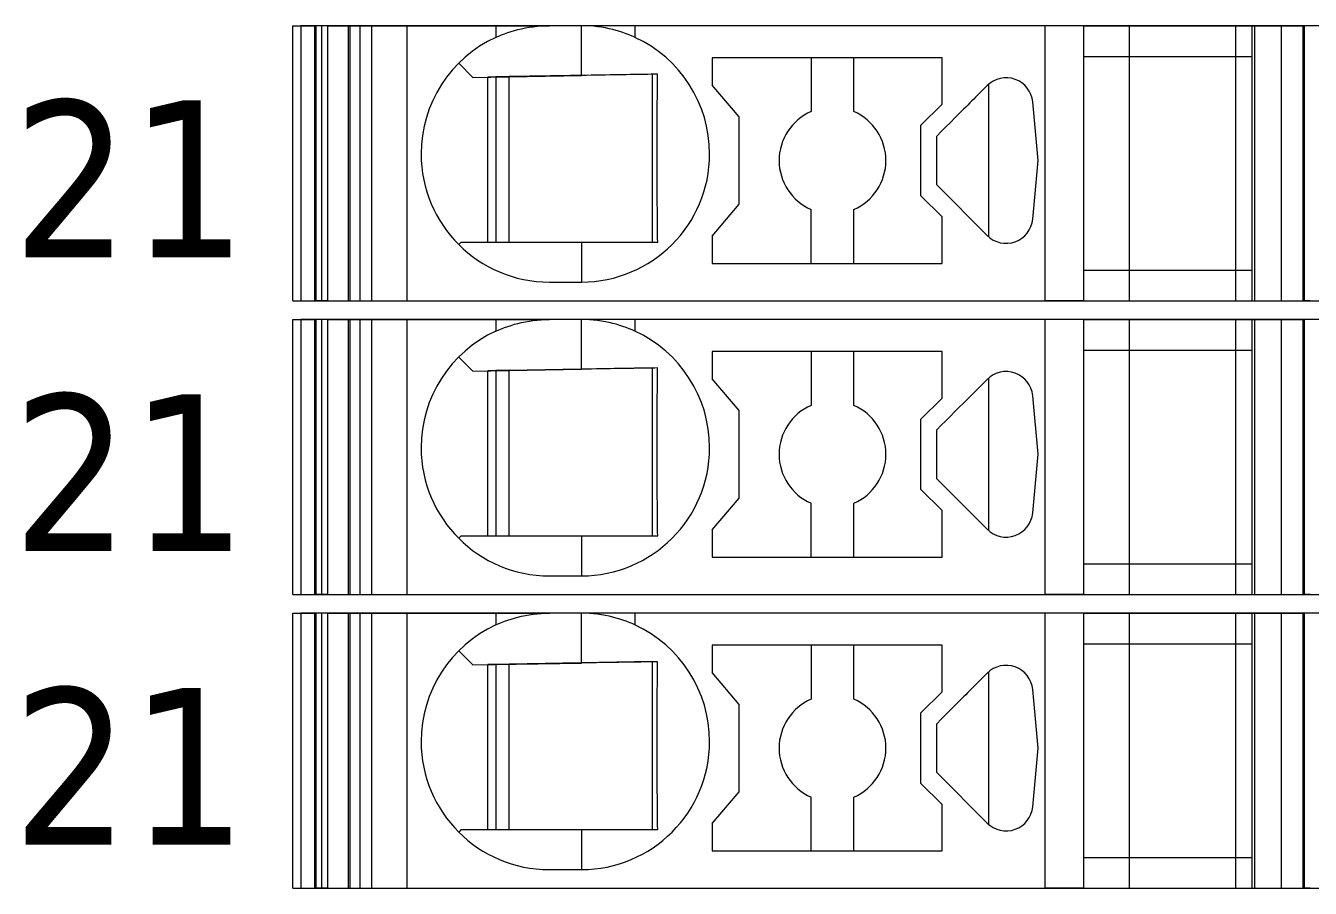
# Model space of a CAD drawing. Header units: millimetres. Extents: x 0 to 2100, y 0 to 1485.
# Drawn here: x 1216.85 to 1240.89, y 535.85 to 552 of the extents above; entities that cross this region are included whole.
import ezdxf
from ezdxf.enums import TextEntityAlignment as Align

# ---------------------------------------------------------------- set-up
doc = ezdxf.new("R2010")
doc.units = ezdxf.units.MM
for name, color, linetype, lineweight in [('EPLAN309', 5, 'Continuous', 5), ('EPLAN493', 5, 'Continuous', 5), ('MAIN-1', 7, 'Continuous', 5), ('MAIN-2', 7, 'Continuous', 5)]:
    doc.layers.add(name, color=color, linetype=linetype, lineweight=lineweight)
doc.styles.add('Tahoma', font='')
doc.styles.get('Tahoma').set_extended_font_data('Tahoma')

# ---------------------------------------------------------------- blocks, each defined once
blk = doc.blocks.new('EPLSYM_LibrarySPECIAL_Symbol12_Variant0_Placement8_45')
at = {"layer": 'EPLAN309', "lineweight": 13, "ltscale": 20}
blk.add_lwpolyline([(0, -5.15), (68.15, -5.15), (68.15, 0), (0, 0)], close=True, dxfattribs=at)
at = {"layer": 'EPLAN493', "color": 5, "style": 'Tahoma'}
blk.add_attdef('17_20450', text='', height=2.93475, dxfattribs=at).set_placement((0, -27.293475), align=Align.MIDDLE_RIGHT)
blk = doc.blocks.new('EPLSYM_LibrarySPECIAL_Symbol12_Variant0_Placement8_46')
at = {"layer": 'EPLAN309', "lineweight": 13, "ltscale": 20}
blk.add_lwpolyline([(0, -5.15), (68.15, -5.15), (68.15, 0), (0, 0)], close=True, dxfattribs=at)
at = {"layer": 'EPLAN493', "color": 5, "style": 'Tahoma'}
blk.add_attdef('17_20450', text='', height=2.93475, dxfattribs=at).set_placement((0, -27.293475), align=Align.MIDDLE_RIGHT)
blk = doc.blocks.new('EPLSYM_LibrarySPECIAL_Symbol12_Variant0_Placement8_47')
at = {"layer": 'EPLAN309', "lineweight": 13, "ltscale": 20}
blk.add_lwpolyline([(0, -5.15), (68.15, -5.15), (68.15, 0), (0, 0)], close=True, dxfattribs=at)
at = {"layer": 'EPLAN493', "color": 5, "style": 'Tahoma'}
blk.add_attdef('17_20450', text='', height=2.93475, dxfattribs=at).set_placement((0, -27.293475), align=Align.MIDDLE_RIGHT)

msp = doc.modelspace()

# ---------------------------------------------------------------- linework, layer by layer
at = {"layer": 'MAIN-1'}
for p, q in [((1221.85, 552), (1222.284, 552)), ((1221.85, 546.85), (1221.85, 552)), ((1222.393, 552), (1222.284, 552)), ((1222.284, 546.85), (1222.284, 552)), ((1222.501, 552), (1222.393, 552)), ((1222.393, 546.85), (1222.393, 552)), ((1222.501, 552), (1225.65, 552)), ((1222.501, 546.85), (1222.501, 552)), ((1225.65, 552), (1226.65, 552)), ((1225.65, 552), (1225.65, 551.782)), ((1225.756, 551.827), (1225.813, 551.849)), ((1225.813, 551.849), (1225.872, 551.87)), ((1225.872, 551.87), (1225.933, 551.89)), ((1225.933, 551.89), (1225.997, 551.909)), ((1225.997, 551.909), (1226.063, 551.927)), ((1226.063, 551.927), (1226.131, 551.943)), ((1226.131, 551.943), (1226.201, 551.958)), ((1226.201, 551.958), (1226.272, 551.97)), ((1226.272, 551.97), (1226.346, 551.981)), ((1226.346, 551.981), (1226.421, 551.989)), ((1226.421, 551.989), (1226.497, 551.995)), ((1226.497, 551.995), (1226.573, 551.999)), ((1226.573, 551.999), (1226.65, 552)), ((1227.25, 552), (1226.65, 552)), ((1227.327, 551.999), (1227.25, 552)), ((1228.25, 552), (1227.25, 552)), ((1227.25, 551.068), (1227.25, 552)), ((1227.403, 551.995), (1227.327, 551.999)), ((1227.479, 551.989), (1227.403, 551.995)), ((1227.554, 551.981), (1227.479, 551.989)), ((1227.628, 551.97), (1227.554, 551.981)), ((1227.699, 551.958), (1227.628, 551.97)), ((1227.769, 551.943), (1227.699, 551.958)), ((1227.837, 551.927), (1227.769, 551.943)), ((1227.903, 551.909), (1227.837, 551.927)), ((1227.967, 551.89), (1227.903, 551.909)), ((1228.028, 551.87), (1227.967, 551.89)), ((1228.087, 551.849), (1228.028, 551.87)), ((1228.144, 551.827), (1228.087, 551.849)), ((1235.932, 552), (1228.25, 552)), ((1228.25, 552), (1228.25, 551.782)), ((1236.65, 552), (1235.932, 552)), ((1235.932, 546.85), (1235.932, 552)), ((1236.65, 552), (1239.8, 552)), ((1236.65, 552), (1236.65, 546.85)), ((1239.8, 552), (1240.35, 552)), ((1239.8, 552), (1239.8, 546.85)), ((1240.35, 552), (1240.784, 552)), ((1240.35, 552), (1240.35, 546.85)), ((1240.893, 552), (1240.784, 552)), ((1240.784, 546.85), (1240.784, 552)), ((1225.65, 551.782), (1225.702, 551.805)), ((1225.702, 551.805), (1225.756, 551.827)), ((1228.198, 551.805), (1228.144, 551.827)), ((1228.25, 551.782), (1228.198, 551.805)), ((1229.7, 551.4), (1229.7, 550.889)), ((1234, 551.4), (1229.7, 551.4)), ((1231.55, 551.4), (1231.55, 550.392)), ((1232.35, 550.392), (1232.35, 551.4)), ((1234, 550.529), (1234, 551.4)), ((1236.65, 551.425), (1239.8, 551.425)), ((1224.953, 551.297), (1225.217, 551.033)), ((1225.217, 551.033), (1227.25, 551.068)), ((1225.5, 547.95), (1225.5, 551.038)), ((1225.65, 551.04), (1225.65, 547.95)), ((1225.9, 547.95), (1225.9, 551.045)), ((1227.345, 551.07), (1227.25, 551.068)), ((1227.438, 551.071), (1227.345, 551.07)), ((1227.53, 551.073), (1227.438, 551.071)), ((1227.618, 551.075), (1227.53, 551.073)), ((1227.703, 551.076), (1227.618, 551.075)), ((1227.786, 551.077), (1227.703, 551.076)), ((1227.865, 551.079), (1227.786, 551.077)), ((1227.943, 551.08), (1227.865, 551.079)), ((1228.017, 551.081), (1227.943, 551.08)), ((1228.09, 551.082), (1228.017, 551.081)), ((1228.16, 551.084), (1228.09, 551.082)), ((1228.229, 551.085), (1228.16, 551.084)), ((1228.297, 551.086), (1228.229, 551.085)), ((1228.363, 551.087), (1228.297, 551.086)), ((1228.428, 551.088), (1228.363, 551.087)), ((1228.491, 551.089), (1228.428, 551.088)), ((1228.554, 551.09), (1228.491, 551.089)), ((1228.615, 551.091), (1228.554, 551.09)), ((1228.579, 547.95), (1228.579, 551.091)), ((1228.676, 551.092), (1228.615, 551.091)), ((1228.673, 550.803), (1228.674, 550.877)), ((1228.674, 550.877), (1228.675, 550.95)), ((1228.675, 550.95), (1228.676, 551.022)), ((1228.676, 551.022), (1228.676, 551.092)), ((1230.2, 550.293), (1229.7, 550.889)), ((1234.846, 550.879), (1234.815, 550.847)), ((1234.867, 550.898), (1234.867, 548.052)), ((1228.671, 550.57), (1228.672, 550.649)), ((1228.672, 550.649), (1228.673, 550.727)), ((1228.673, 550.727), (1228.673, 550.803)), ((1234.627, 550.659), (1234.594, 550.626)), ((1234.658, 550.691), (1234.627, 550.659)), ((1234.69, 550.722), (1234.658, 550.691)), ((1234.721, 550.753), (1234.69, 550.722)), ((1234.752, 550.785), (1234.721, 550.753)), ((1234.784, 550.816), (1234.752, 550.785)), ((1234.815, 550.847), (1234.784, 550.816)), ((1228.669, 550.317), (1228.67, 550.404)), ((1228.67, 550.488), (1228.671, 550.57)), ((1228.67, 550.404), (1228.67, 550.488)), ((1233.6, 550.129), (1234, 550.529)), ((1234.402, 550.434), (1234.323, 550.356)), ((1234.443, 550.475), (1234.402, 550.434)), ((1234.483, 550.515), (1234.443, 550.475)), ((1234.521, 550.553), (1234.483, 550.515)), ((1234.558, 550.59), (1234.521, 550.553)), ((1234.594, 550.626), (1234.558, 550.59)), ((1235.802, 549.475), (1235.698, 550.572)), ((1228.668, 550.132), (1228.669, 550.226)), ((1228.669, 550.226), (1228.669, 550.317)), ((1230.2, 548.657), (1230.2, 550.293)), ((1234.158, 550.19), (1234.072, 550.104)), ((1234.242, 550.274), (1234.158, 550.19)), ((1234.323, 550.356), (1234.242, 550.274)), ((1228.667, 549.931), (1228.668, 550.034)), ((1228.667, 549.824), (1228.667, 549.931)), ((1228.668, 550.034), (1228.668, 550.132)), ((1233.6, 550.129), (1233.6, 548.821)), ((1233.986, 550.018), (1233.9, 549.932)), ((1233.9, 549.802), (1233.9, 549.932)), ((1234.072, 550.104), (1233.986, 550.018)), ((1228.667, 549.713), (1228.667, 549.824)), ((1228.667, 549.6), (1228.667, 549.713)), ((1233.9, 549.671), (1233.9, 549.802)), ((1228.667, 549.479), (1228.667, 549.6)), ((1228.667, 549.361), (1228.667, 549.479)), ((1233.9, 549.54), (1233.9, 549.671)), ((1233.9, 549.41), (1233.9, 549.54)), ((1235.698, 548.378), (1235.802, 549.475)), ((1228.667, 549.247), (1228.667, 549.361)), ((1228.668, 549.138), (1228.667, 549.247)), ((1233.9, 549.279), (1233.9, 549.41)), ((1233.9, 549.148), (1233.9, 549.279)), ((1228.668, 549.034), (1228.668, 549.138)), ((1228.669, 548.934), (1228.668, 549.034)), ((1233.9, 549.018), (1233.9, 549.148)), ((1233.9, 549.018), (1234.846, 548.071)), ((1228.669, 548.839), (1228.669, 548.934)), ((1228.67, 548.748), (1228.669, 548.839)), ((1228.671, 548.659), (1228.67, 548.748)), ((1234, 548.421), (1233.6, 548.821)), ((1228.672, 548.573), (1228.671, 548.659)), ((1228.672, 548.49), (1228.672, 548.573)), ((1228.673, 548.408), (1228.672, 548.49)), ((1229.7, 548.061), (1230.2, 548.657)), ((1231.55, 547.55), (1231.55, 548.558)), ((1232.35, 547.55), (1232.35, 548.558)), ((1228.674, 548.329), (1228.673, 548.408)), ((1228.675, 548.25), (1228.674, 548.329)), ((1228.676, 548.174), (1228.675, 548.25)), ((1234, 547.55), (1234, 548.421)), ((1228.676, 548.098), (1228.676, 548.174)), ((1228.677, 548.024), (1228.676, 548.098)), ((1228.678, 547.95), (1228.677, 548.024)), ((1229.7, 548.061), (1229.7, 547.55)), ((1225, 547.95), (1224.953, 547.903)), ((1225, 547.95), (1227.25, 547.95)), ((1227.25, 547.95), (1227.342, 547.95)), ((1227.25, 547.95), (1227.25, 547.2)), ((1227.342, 547.95), (1227.433, 547.95)), ((1227.433, 547.95), (1227.523, 547.95)), ((1227.523, 547.95), (1227.61, 547.95)), ((1227.61, 547.95), (1227.695, 547.95)), ((1227.695, 547.95), (1227.778, 547.95)), ((1227.778, 547.95), (1227.858, 547.95)), ((1227.858, 547.95), (1227.936, 547.95)), ((1227.936, 547.95), (1228.011, 547.95)), ((1228.011, 547.95), (1228.085, 547.95)), ((1228.085, 547.95), (1228.157, 547.95)), ((1228.157, 547.95), (1228.226, 547.95)), ((1228.226, 547.95), (1228.295, 547.95)), ((1228.295, 547.95), (1228.361, 547.95)), ((1228.361, 547.95), (1228.427, 547.95)), ((1228.427, 547.95), (1228.491, 547.95)), ((1228.491, 547.95), (1228.555, 547.95)), ((1228.555, 547.95), (1228.617, 547.95)), ((1228.617, 547.95), (1228.678, 547.95)), ((1229.7, 547.55), (1234, 547.55)), ((1236.65, 547.425), (1239.8, 547.425)), ((1226.65, 547.2), (1227.25, 547.2)), ((1221.85, 546.85), (1222.284, 546.85)), ((1222.393, 546.85), (1222.284, 546.85)), ((1222.501, 546.85), (1222.393, 546.85)), ((1222.501, 546.85), (1235.932, 546.85)), ((1236.65, 546.85), (1235.932, 546.85)), ((1236.65, 546.85), (1239.8, 546.85)), ((1239.8, 546.85), (1240.35, 546.85)), ((1240.35, 546.85), (1240.784, 546.85)), ((1240.893, 546.85), (1240.784, 546.85)), ((1221.85, 546.5), (1222.284, 546.5)), ((1221.85, 541.35), (1221.85, 546.5)), ((1222.393, 546.5), (1222.284, 546.5)), ((1222.284, 541.35), (1222.284, 546.5)), ((1222.501, 546.5), (1222.393, 546.5)), ((1222.393, 541.35), (1222.393, 546.5)), ((1222.501, 546.5), (1225.65, 546.5)), ((1222.501, 541.35), (1222.501, 546.5)), ((1225.65, 546.5), (1226.65, 546.5)), ((1225.65, 546.5), (1225.65, 546.282)), ((1225.702, 546.305), (1225.756, 546.327)), ((1225.756, 546.327), (1225.813, 546.349)), ((1225.813, 546.349), (1225.872, 546.37)), ((1225.872, 546.37), (1225.933, 546.39)), ((1225.933, 546.39), (1225.997, 546.409)), ((1225.997, 546.409), (1226.063, 546.427)), ((1226.063, 546.427), (1226.131, 546.443)), ((1226.131, 546.443), (1226.201, 546.458)), ((1226.201, 546.458), (1226.272, 546.47)), ((1226.272, 546.47), (1226.346, 546.481)), ((1226.346, 546.481), (1226.421, 546.489)), ((1226.421, 546.489), (1226.497, 546.495)), ((1226.497, 546.495), (1226.573, 546.499)), ((1226.573, 546.499), (1226.65, 546.5)), ((1227.25, 546.5), (1226.65, 546.5)), ((1227.327, 546.499), (1227.25, 546.5)), ((1228.25, 546.5), (1227.25, 546.5)), ((1227.25, 545.568), (1227.25, 546.5)), ((1227.403, 546.495), (1227.327, 546.499)), ((1227.479, 546.489), (1227.403, 546.495)), ((1227.554, 546.481), (1227.479, 546.489)), ((1227.628, 546.47), (1227.554, 546.481)), ((1227.699, 546.458), (1227.628, 546.47)), ((1227.769, 546.443), (1227.699, 546.458)), ((1227.837, 546.427), (1227.769, 546.443)), ((1227.903, 546.409), (1227.837, 546.427)), ((1227.967, 546.39), (1227.903, 546.409)), ((1228.028, 546.37), (1227.967, 546.39)), ((1228.087, 546.349), (1228.028, 546.37)), ((1228.144, 546.327), (1228.087, 546.349)), ((1228.198, 546.305), (1228.144, 546.327)), ((1235.932, 546.5), (1228.25, 546.5)), ((1228.25, 546.5), (1228.25, 546.282)), ((1236.65, 546.5), (1235.932, 546.5)), ((1235.932, 541.35), (1235.932, 546.5)), ((1236.65, 546.5), (1239.8, 546.5)), ((1236.65, 546.5), (1236.65, 541.35)), ((1239.8, 546.5), (1240.35, 546.5)), ((1239.8, 546.5), (1239.8, 541.35)), ((1240.35, 546.5), (1240.784, 546.5)), ((1240.35, 546.5), (1240.35, 541.35)), ((1240.893, 546.5), (1240.784, 546.5)), ((1240.784, 541.35), (1240.784, 546.5)), ((1225.65, 546.282), (1225.702, 546.305)), ((1228.25, 546.282), (1228.198, 546.305)), ((1229.7, 545.9), (1229.7, 545.389)), ((1234, 545.9), (1229.7, 545.9)), ((1231.55, 545.9), (1231.55, 544.892)), ((1232.35, 544.892), (1232.35, 545.9)), ((1234, 545.029), (1234, 545.9)), ((1236.65, 545.925), (1239.8, 545.925)), ((1224.953, 545.797), (1225.217, 545.533)), ((1228.363, 545.587), (1228.297, 545.586)), ((1228.428, 545.588), (1228.363, 545.587)), ((1228.491, 545.589), (1228.428, 545.588)), ((1228.554, 545.59), (1228.491, 545.589)), ((1228.615, 545.591), (1228.554, 545.59)), ((1228.579, 542.45), (1228.579, 545.591)), ((1228.676, 545.592), (1228.615, 545.591)), ((1228.676, 545.522), (1228.676, 545.592)), ((1225.217, 545.533), (1227.25, 545.568)), ((1225.5, 542.45), (1225.5, 545.538)), ((1225.65, 545.54), (1225.65, 542.45)), ((1225.9, 542.45), (1225.9, 545.545)), ((1227.345, 545.57), (1227.25, 545.568)), ((1227.438, 545.571), (1227.345, 545.57)), ((1227.53, 545.573), (1227.438, 545.571)), ((1227.618, 545.575), (1227.53, 545.573)), ((1227.703, 545.576), (1227.618, 545.575)), ((1227.786, 545.577), (1227.703, 545.576)), ((1227.865, 545.579), (1227.786, 545.577)), ((1227.943, 545.58), (1227.865, 545.579)), ((1228.017, 545.581), (1227.943, 545.58)), ((1228.09, 545.582), (1228.017, 545.581)), ((1228.16, 545.584), (1228.09, 545.582)), ((1228.229, 545.585), (1228.16, 545.584)), ((1228.297, 545.586), (1228.229, 545.585)), ((1228.673, 545.303), (1228.674, 545.377)), ((1228.674, 545.377), (1228.675, 545.45)), ((1228.675, 545.45), (1228.676, 545.522)), ((1230.2, 544.793), (1229.7, 545.389)), ((1234.815, 545.347), (1234.784, 545.316)), ((1234.846, 545.379), (1234.815, 545.347)), ((1234.867, 545.398), (1234.867, 542.552)), ((1228.671, 545.07), (1228.672, 545.149)), ((1228.672, 545.149), (1228.673, 545.227)), ((1228.673, 545.227), (1228.673, 545.303)), ((1234.594, 545.126), (1234.558, 545.09)), ((1234.627, 545.159), (1234.594, 545.126)), ((1234.658, 545.191), (1234.627, 545.159)), ((1234.69, 545.222), (1234.658, 545.191)), ((1234.721, 545.253), (1234.69, 545.222)), ((1234.752, 545.285), (1234.721, 545.253)), ((1234.784, 545.316), (1234.752, 545.285)), ((1228.669, 544.817), (1228.67, 544.904)), ((1228.67, 544.988), (1228.671, 545.07)), ((1228.67, 544.904), (1228.67, 544.988)), ((1233.6, 544.629), (1234, 545.029)), ((1234.402, 544.934), (1234.323, 544.856)), ((1234.443, 544.975), (1234.402, 544.934)), ((1234.483, 545.015), (1234.443, 544.975)), ((1234.521, 545.053), (1234.483, 545.015)), ((1234.558, 545.09), (1234.521, 545.053)), ((1235.802, 543.975), (1235.698, 545.072)), ((1228.668, 544.632), (1228.669, 544.726)), ((1228.668, 544.534), (1228.668, 544.632)), ((1228.669, 544.726), (1228.669, 544.817)), ((1230.2, 543.157), (1230.2, 544.793)), ((1233.6, 544.629), (1233.6, 543.321)), ((1234.158, 544.69), (1234.072, 544.604)), ((1234.242, 544.774), (1234.158, 544.69)), ((1234.323, 544.856), (1234.242, 544.774)), ((1228.667, 544.431), (1228.668, 544.534)), ((1228.667, 544.324), (1228.667, 544.431)), ((1233.986, 544.518), (1233.9, 544.432)), ((1233.9, 544.302), (1233.9, 544.432)), ((1234.072, 544.604), (1233.986, 544.518)), ((1228.667, 544.213), (1228.667, 544.324)), ((1228.667, 544.1), (1228.667, 544.213)), ((1233.9, 544.171), (1233.9, 544.302)), ((1233.9, 544.04), (1233.9, 544.171)), ((1228.667, 543.979), (1228.667, 544.1)), ((1228.667, 543.861), (1228.667, 543.979)), ((1233.9, 543.91), (1233.9, 544.04)), ((1233.9, 543.779), (1233.9, 543.91)), ((1235.698, 542.878), (1235.802, 543.975)), ((1228.667, 543.747), (1228.667, 543.861)), ((1228.668, 543.638), (1228.667, 543.747)), ((1233.9, 543.648), (1233.9, 543.779)), ((1228.668, 543.534), (1228.668, 543.638)), ((1228.669, 543.434), (1228.668, 543.534)), ((1228.669, 543.339), (1228.669, 543.434)), ((1233.9, 543.518), (1233.9, 543.648)), ((1233.9, 543.518), (1234.846, 542.571)), ((1228.67, 543.248), (1228.669, 543.339)), ((1228.671, 543.159), (1228.67, 543.248)), ((1234, 542.921), (1233.6, 543.321)), ((1228.672, 543.073), (1228.671, 543.159)), ((1228.672, 542.99), (1228.672, 543.073)), ((1228.673, 542.908), (1228.672, 542.99)), ((1229.7, 542.561), (1230.2, 543.157)), ((1231.55, 542.05), (1231.55, 543.058)), ((1232.35, 542.05), (1232.35, 543.058)), ((1228.674, 542.829), (1228.673, 542.908)), ((1228.675, 542.75), (1228.674, 542.829)), ((1228.676, 542.674), (1228.675, 542.75)), ((1234, 542.05), (1234, 542.921)), ((1228.676, 542.598), (1228.676, 542.674)), ((1228.677, 542.524), (1228.676, 542.598)), ((1228.678, 542.45), (1228.677, 542.524)), ((1229.7, 542.561), (1229.7, 542.05)), ((1225, 542.45), (1224.953, 542.403)), ((1225, 542.45), (1227.25, 542.45)), ((1227.25, 542.45), (1227.342, 542.45)), ((1227.25, 542.45), (1227.25, 541.7)), ((1227.342, 542.45), (1227.433, 542.45)), ((1227.433, 542.45), (1227.523, 542.45)), ((1227.523, 542.45), (1227.61, 542.45)), ((1227.61, 542.45), (1227.695, 542.45)), ((1227.695, 542.45), (1227.778, 542.45)), ((1227.778, 542.45), (1227.858, 542.45)), ((1227.858, 542.45), (1227.936, 542.45)), ((1227.936, 542.45), (1228.011, 542.45)), ((1228.011, 542.45), (1228.085, 542.45)), ((1228.085, 542.45), (1228.157, 542.45)), ((1228.157, 542.45), (1228.226, 542.45)), ((1228.226, 542.45), (1228.295, 542.45)), ((1228.295, 542.45), (1228.361, 542.45)), ((1228.361, 542.45), (1228.427, 542.45)), ((1228.427, 542.45), (1228.491, 542.45)), ((1228.491, 542.45), (1228.555, 542.45)), ((1228.555, 542.45), (1228.617, 542.45)), ((1228.617, 542.45), (1228.678, 542.45)), ((1229.7, 542.05), (1234, 542.05)), ((1236.65, 541.925), (1239.8, 541.925)), ((1226.65, 541.7), (1227.25, 541.7)), ((1221.85, 541.35), (1222.284, 541.35)), ((1222.393, 541.35), (1222.284, 541.35)), ((1222.501, 541.35), (1222.393, 541.35)), ((1222.501, 541.35), (1235.932, 541.35)), ((1236.65, 541.35), (1235.932, 541.35)), ((1236.65, 541.35), (1239.8, 541.35)), ((1239.8, 541.35), (1240.35, 541.35)), ((1240.35, 541.35), (1240.784, 541.35)), ((1240.893, 541.35), (1240.784, 541.35)), ((1221.85, 541), (1222.284, 541)), ((1221.85, 535.85), (1221.85, 541)), ((1222.393, 541), (1222.284, 541)), ((1222.284, 535.85), (1222.284, 541)), ((1222.501, 541), (1222.393, 541)), ((1222.393, 535.85), (1222.393, 541)), ((1222.501, 541), (1225.65, 541)), ((1222.501, 535.85), (1222.501, 541)), ((1225.65, 541), (1226.65, 541)), ((1225.65, 541), (1225.65, 540.782)), ((1225.65, 540.782), (1225.702, 540.805)), ((1225.702, 540.805), (1225.756, 540.827)), ((1225.756, 540.827), (1225.813, 540.849)), ((1225.813, 540.849), (1225.872, 540.87)), ((1225.872, 540.87), (1225.933, 540.89)), ((1225.933, 540.89), (1225.997, 540.909)), ((1225.997, 540.909), (1226.063, 540.927)), ((1226.063, 540.927), (1226.131, 540.943)), ((1226.131, 540.943), (1226.201, 540.958)), ((1226.201, 540.958), (1226.272, 540.97)), ((1226.272, 540.97), (1226.346, 540.981)), ((1226.346, 540.981), (1226.421, 540.989)), ((1226.421, 540.989), (1226.497, 540.995)), ((1226.497, 540.995), (1226.573, 540.999)), ((1226.573, 540.999), (1226.65, 541)), ((1227.25, 541), (1226.65, 541)), ((1227.327, 540.999), (1227.25, 541)), ((1228.25, 541), (1227.25, 541)), ((1227.25, 540.068), (1227.25, 541)), ((1227.403, 540.995), (1227.327, 540.999)), ((1227.479, 540.989), (1227.403, 540.995)), ((1227.554, 540.981), (1227.479, 540.989)), ((1227.628, 540.97), (1227.554, 540.981)), ((1227.699, 540.958), (1227.628, 540.97)), ((1227.769, 540.943), (1227.699, 540.958)), ((1227.837, 540.927), (1227.769, 540.943)), ((1227.903, 540.909), (1227.837, 540.927)), ((1227.967, 540.89), (1227.903, 540.909)), ((1228.028, 540.87), (1227.967, 540.89)), ((1228.087, 540.849), (1228.028, 540.87)), ((1228.144, 540.827), (1228.087, 540.849)), ((1228.198, 540.805), (1228.144, 540.827)), ((1228.25, 540.782), (1228.198, 540.805)), ((1235.932, 541), (1228.25, 541)), ((1228.25, 541), (1228.25, 540.782)), ((1236.65, 541), (1235.932, 541)), ((1235.932, 535.85), (1235.932, 541)), ((1236.65, 541), (1239.8, 541)), ((1236.65, 541), (1236.65, 535.85)), ((1239.8, 541), (1240.35, 541)), ((1239.8, 541), (1239.8, 535.85)), ((1240.35, 541), (1240.784, 541)), ((1240.35, 541), (1240.35, 535.85)), ((1240.893, 541), (1240.784, 541)), ((1240.784, 535.85), (1240.784, 541)), ((1224.953, 540.297), (1225.217, 540.033)), ((1229.7, 540.4), (1229.7, 539.889)), ((1234, 540.4), (1229.7, 540.4)), ((1231.55, 540.4), (1231.55, 539.392)), ((1232.35, 539.392), (1232.35, 540.4)), ((1234, 539.529), (1234, 540.4)), ((1236.65, 540.425), (1239.8, 540.425)), ((1225.217, 540.033), (1227.25, 540.068)), ((1227.345, 540.07), (1227.25, 540.068)), ((1227.438, 540.071), (1227.345, 540.07)), ((1227.53, 540.073), (1227.438, 540.071)), ((1227.618, 540.075), (1227.53, 540.073)), ((1227.703, 540.076), (1227.618, 540.075)), ((1227.786, 540.077), (1227.703, 540.076)), ((1227.865, 540.079), (1227.786, 540.077)), ((1227.943, 540.08), (1227.865, 540.079)), ((1228.017, 540.081), (1227.943, 540.08)), ((1228.09, 540.082), (1228.017, 540.081)), ((1228.16, 540.084), (1228.09, 540.082)), ((1228.229, 540.085), (1228.16, 540.084)), ((1228.297, 540.086), (1228.229, 540.085)), ((1228.363, 540.087), (1228.297, 540.086)), ((1228.428, 540.088), (1228.363, 540.087)), ((1228.491, 540.089), (1228.428, 540.088)), ((1228.554, 540.09), (1228.491, 540.089)), ((1228.615, 540.091), (1228.554, 540.09)), ((1228.579, 536.95), (1228.579, 540.091)), ((1228.676, 540.092), (1228.615, 540.091)), ((1228.676, 540.022), (1228.676, 540.092)), ((1225.5, 536.95), (1225.5, 540.038)), ((1225.65, 540.04), (1225.65, 536.95)), ((1225.9, 536.95), (1225.9, 540.045)), ((1228.673, 539.803), (1228.674, 539.877)), ((1228.674, 539.877), (1228.675, 539.95)), ((1228.675, 539.95), (1228.676, 540.022)), ((1230.2, 539.293), (1229.7, 539.889)), ((1234.784, 539.816), (1234.752, 539.785)), ((1234.815, 539.847), (1234.784, 539.816)), ((1234.846, 539.879), (1234.815, 539.847)), ((1234.867, 539.898), (1234.867, 537.052)), ((1228.671, 539.57), (1228.672, 539.649)), ((1228.672, 539.649), (1228.673, 539.727)), ((1228.673, 539.727), (1228.673, 539.803)), ((1234.558, 539.59), (1234.521, 539.553)), ((1234.594, 539.626), (1234.558, 539.59)), ((1234.627, 539.659), (1234.594, 539.626)), ((1234.658, 539.691), (1234.627, 539.659)), ((1234.69, 539.722), (1234.658, 539.691)), ((1234.721, 539.753), (1234.69, 539.722)), ((1234.752, 539.785), (1234.721, 539.753)), ((1228.669, 539.317), (1228.67, 539.404)), ((1228.67, 539.488), (1228.671, 539.57)), ((1228.67, 539.404), (1228.67, 539.488)), ((1233.6, 539.129), (1234, 539.529)), ((1234.323, 539.356), (1234.242, 539.274)), ((1234.402, 539.434), (1234.323, 539.356)), ((1234.443, 539.475), (1234.402, 539.434)), ((1234.483, 539.515), (1234.443, 539.475)), ((1234.521, 539.553), (1234.483, 539.515)), ((1235.802, 538.475), (1235.698, 539.572)), ((1228.668, 539.132), (1228.669, 539.226)), ((1228.668, 539.034), (1228.668, 539.132)), ((1228.669, 539.226), (1228.669, 539.317)), ((1230.2, 537.657), (1230.2, 539.293)), ((1233.6, 539.129), (1233.6, 537.821)), ((1234.072, 539.104), (1233.986, 539.018)), ((1234.158, 539.19), (1234.072, 539.104)), ((1234.242, 539.274), (1234.158, 539.19)), ((1228.667, 538.931), (1228.668, 539.034)), ((1228.667, 538.824), (1228.667, 538.931)), ((1233.986, 539.018), (1233.9, 538.932)), ((1233.9, 538.802), (1233.9, 538.932)), ((1228.667, 538.713), (1228.667, 538.824)), ((1228.667, 538.6), (1228.667, 538.713)), ((1233.9, 538.671), (1233.9, 538.802)), ((1233.9, 538.54), (1233.9, 538.671)), ((1228.667, 538.479), (1228.667, 538.6)), ((1228.667, 538.361), (1228.667, 538.479)), ((1233.9, 538.41), (1233.9, 538.54)), ((1233.9, 538.279), (1233.9, 538.41)), ((1235.698, 537.378), (1235.802, 538.475)), ((1228.667, 538.247), (1228.667, 538.361)), ((1228.668, 538.138), (1228.667, 538.247)), ((1228.668, 538.034), (1228.668, 538.138)), ((1233.9, 538.148), (1233.9, 538.279)), ((1233.9, 538.018), (1233.9, 538.148)), ((1228.669, 537.934), (1228.668, 538.034)), ((1228.669, 537.839), (1228.669, 537.934)), ((1233.9, 538.018), (1234.846, 537.071)), ((1228.67, 537.748), (1228.669, 537.839)), ((1228.671, 537.659), (1228.67, 537.748)), ((1228.672, 537.573), (1228.671, 537.659)), ((1229.7, 537.061), (1230.2, 537.657)), ((1234, 537.421), (1233.6, 537.821)), ((1228.672, 537.49), (1228.672, 537.573)), ((1228.673, 537.408), (1228.672, 537.49)), ((1231.55, 536.55), (1231.55, 537.558)), ((1232.35, 536.55), (1232.35, 537.558)), ((1234, 536.55), (1234, 537.421)), ((1228.674, 537.329), (1228.673, 537.408)), ((1228.675, 537.25), (1228.674, 537.329)), ((1228.676, 537.174), (1228.675, 537.25)), ((1228.676, 537.098), (1228.676, 537.174)), ((1225, 536.95), (1224.953, 536.903)), ((1225, 536.95), (1227.25, 536.95)), ((1227.25, 536.95), (1227.342, 536.95)), ((1227.25, 536.95), (1227.25, 536.2)), ((1227.342, 536.95), (1227.433, 536.95)), ((1227.433, 536.95), (1227.523, 536.95)), ((1227.523, 536.95), (1227.61, 536.95)), ((1227.61, 536.95), (1227.695, 536.95)), ((1227.695, 536.95), (1227.778, 536.95)), ((1227.778, 536.95), (1227.858, 536.95)), ((1227.858, 536.95), (1227.936, 536.95)), ((1227.936, 536.95), (1228.011, 536.95)), ((1228.011, 536.95), (1228.085, 536.95)), ((1228.085, 536.95), (1228.157, 536.95)), ((1228.157, 536.95), (1228.226, 536.95)), ((1228.226, 536.95), (1228.295, 536.95)), ((1228.295, 536.95), (1228.361, 536.95)), ((1228.361, 536.95), (1228.427, 536.95)), ((1228.427, 536.95), (1228.491, 536.95)), ((1228.491, 536.95), (1228.555, 536.95)), ((1228.555, 536.95), (1228.617, 536.95)), ((1228.617, 536.95), (1228.678, 536.95)), ((1228.677, 537.024), (1228.676, 537.098)), ((1228.678, 536.95), (1228.677, 537.024)), ((1229.7, 537.061), (1229.7, 536.55)), ((1229.7, 536.55), (1234, 536.55)), ((1236.65, 536.425), (1239.8, 536.425)), ((1226.65, 536.2), (1227.25, 536.2)), ((1221.85, 535.85), (1222.284, 535.85)), ((1222.393, 535.85), (1222.284, 535.85)), ((1222.501, 535.85), (1222.393, 535.85)), ((1222.501, 535.85), (1235.932, 535.85)), ((1236.65, 535.85), (1235.932, 535.85)), ((1236.65, 535.85), (1239.8, 535.85)), ((1239.8, 535.85), (1240.35, 535.85)), ((1240.35, 535.85), (1240.784, 535.85)), ((1240.893, 535.85), (1240.784, 535.85))]:
    msp.add_line(p, q, dxfattribs=at)
for centre, radius, start, end in [((1226.65, 549.6), 2.4, 114.6244, 180), ((1227.25, 549.6), 2.4, 0, 65.3756), ((1235.2, 550.525), 0.5, 5.4404, 135), ((1231.95, 549.475), 1, 113.5782, 180), ((1231.95, 549.475), 1, 0, 66.4218), ((1226.65, 549.6), 2.4, 180, 270), ((1227.25, 549.6), 2.4, 270, 0), ((1231.95, 549.475), 1, 180, 246.4218), ((1231.95, 549.475), 1, 293.5782, 0), ((1235.2, 548.425), 0.5, 225, 354.5596), ((1226.65, 544.1), 2.4, 114.6244, 180), ((1227.25, 544.1), 2.4, 0, 65.3756), ((1235.2, 545.025), 0.5, 5.4404, 135), ((1231.95, 543.975), 1, 113.5782, 180), ((1231.95, 543.975), 1, 0, 66.4218), ((1226.65, 544.1), 2.4, 180, 270), ((1227.25, 544.1), 2.4, 270, 0), ((1231.95, 543.975), 1, 180, 246.4218), ((1231.95, 543.975), 1, 293.5782, 0), ((1235.2, 542.925), 0.5, 225, 354.5596), ((1226.65, 538.6), 2.4, 114.6244, 180), ((1227.25, 538.6), 2.4, 0, 65.3756), ((1235.2, 539.525), 0.5, 5.4404, 135), ((1231.95, 538.475), 1, 113.5782, 180), ((1231.95, 538.475), 1, 0, 66.4218), ((1226.65, 538.6), 2.4, 180, 270), ((1227.25, 538.6), 2.4, 270, 0), ((1231.95, 538.475), 1, 180, 246.4218), ((1231.95, 538.475), 1, 293.5782, 0), ((1235.2, 537.425), 0.5, 225, 354.5596)]:
    msp.add_arc(centre, radius, start, end, dxfattribs=at)
at = {"layer": 'MAIN-2'}
for p, q in [((1222.256, 552), (1222.256, 546.85)), ((1222.889, 546.85), (1222.889, 552)), ((1222.917, 552), (1222.917, 546.85)), ((1223.102, 552), (1223.102, 546.85)), ((1223.32, 552), (1223.32, 546.85)), ((1223.981, 552), (1223.981, 546.85)), ((1237.506, 546.85), (1237.506, 552)), ((1239.491, 552), (1239.491, 546.85)), ((1239.85, 552), (1239.85, 546.85)), ((1240.756, 552), (1240.756, 546.85)), ((1225.217, 551.033), (1225.5, 551.038)), ((1225.65, 551.042), (1225.5, 551.039)), ((1225.5, 551.039), (1225.5, 551.038)), ((1225.5, 551.038), (1225.5, 551.038)), ((1225.9, 551.048), (1225.65, 551.043)), ((1225.65, 551.042), (1225.65, 551.043)), ((1225.65, 551.042), (1225.65, 551.04)), ((1225.9, 551.053), (1228.579, 551.1)), ((1225.9, 551.048), (1225.9, 551.053)), ((1225.9, 551.045), (1225.9, 551.048)), ((1228.579, 551.1), (1228.676, 551.092)), ((1228.579, 551.091), (1228.579, 551.1)), ((1225.65, 547.95), (1225.65, 547.95)), ((1225.9, 547.95), (1225.9, 547.95)), ((1222.256, 546.5), (1222.256, 541.35)), ((1222.889, 541.35), (1222.889, 546.5)), ((1222.917, 546.5), (1222.917, 541.35)), ((1223.102, 546.5), (1223.102, 541.35)), ((1223.32, 546.5), (1223.32, 541.35)), ((1223.981, 546.5), (1223.981, 541.35)), ((1237.506, 541.35), (1237.506, 546.5)), ((1239.491, 546.5), (1239.491, 541.35)), ((1239.85, 546.5), (1239.85, 541.35)), ((1240.756, 546.5), (1240.756, 541.35)), ((1225.9, 545.553), (1228.579, 545.6)), ((1228.579, 545.6), (1228.676, 545.592)), ((1228.579, 545.591), (1228.579, 545.6)), ((1225.217, 545.533), (1225.5, 545.538)), ((1225.65, 545.542), (1225.5, 545.539)), ((1225.5, 545.539), (1225.5, 545.538)), ((1225.5, 545.538), (1225.5, 545.538)), ((1225.9, 545.548), (1225.65, 545.543)), ((1225.65, 545.542), (1225.65, 545.543)), ((1225.65, 545.542), (1225.65, 545.54)), ((1225.9, 545.548), (1225.9, 545.553)), ((1225.9, 545.545), (1225.9, 545.548)), ((1225.65, 542.45), (1225.65, 542.45)), ((1225.9, 542.45), (1225.9, 542.45)), ((1222.256, 541), (1222.256, 535.85)), ((1222.889, 535.85), (1222.889, 541)), ((1222.917, 541), (1222.917, 535.85)), ((1223.102, 541), (1223.102, 535.85)), ((1223.32, 541), (1223.32, 535.85)), ((1223.981, 541), (1223.981, 535.85)), ((1237.506, 535.85), (1237.506, 541)), ((1239.491, 541), (1239.491, 535.85)), ((1239.85, 541), (1239.85, 535.85)), ((1240.756, 541), (1240.756, 535.85)), ((1225.9, 540.053), (1228.579, 540.1)), ((1228.579, 540.1), (1228.676, 540.092)), ((1228.579, 540.091), (1228.579, 540.1)), ((1225.217, 540.033), (1225.5, 540.038)), ((1225.65, 540.042), (1225.5, 540.039)), ((1225.5, 540.039), (1225.5, 540.038)), ((1225.5, 540.038), (1225.5, 540.038)), ((1225.9, 540.048), (1225.65, 540.043)), ((1225.65, 540.042), (1225.65, 540.043)), ((1225.65, 540.042), (1225.65, 540.04)), ((1225.9, 540.048), (1225.9, 540.053)), ((1225.9, 540.045), (1225.9, 540.048)), ((1225.65, 536.95), (1225.65, 536.95)), ((1225.9, 536.95), (1225.9, 536.95))]:
    msp.add_line(p, q, dxfattribs=at)

# ---------------------------------------------------------------- block references
ref = msp.add_blockref('EPLSYM_LibrarySPECIAL_Symbol12_Variant0_Placement8_45', (1222, 552))
ref.add_attrib('17_20450', '21', dxfattribs={"layer": 'EPLAN493', "color": 5, "height": 2.9348, "style": 'Tahoma'}).set_placement((1221, 549.132), align=Align.MIDDLE_RIGHT)
ref = msp.add_blockref('EPLSYM_LibrarySPECIAL_Symbol12_Variant0_Placement8_46', (1222, 546.5))
ref.add_attrib('17_20450', '21', dxfattribs={"layer": 'EPLAN493', "color": 5, "height": 2.9348, "style": 'Tahoma'}).set_placement((1221, 543.632), align=Align.MIDDLE_RIGHT)
ref = msp.add_blockref('EPLSYM_LibrarySPECIAL_Symbol12_Variant0_Placement8_47', (1222, 541))
ref.add_attrib('17_20450', '21', dxfattribs={"layer": 'EPLAN493', "color": 5, "height": 2.9348, "style": 'Tahoma'}).set_placement((1221, 538.132), align=Align.MIDDLE_RIGHT)

doc.saveas('drawing.dxf')
